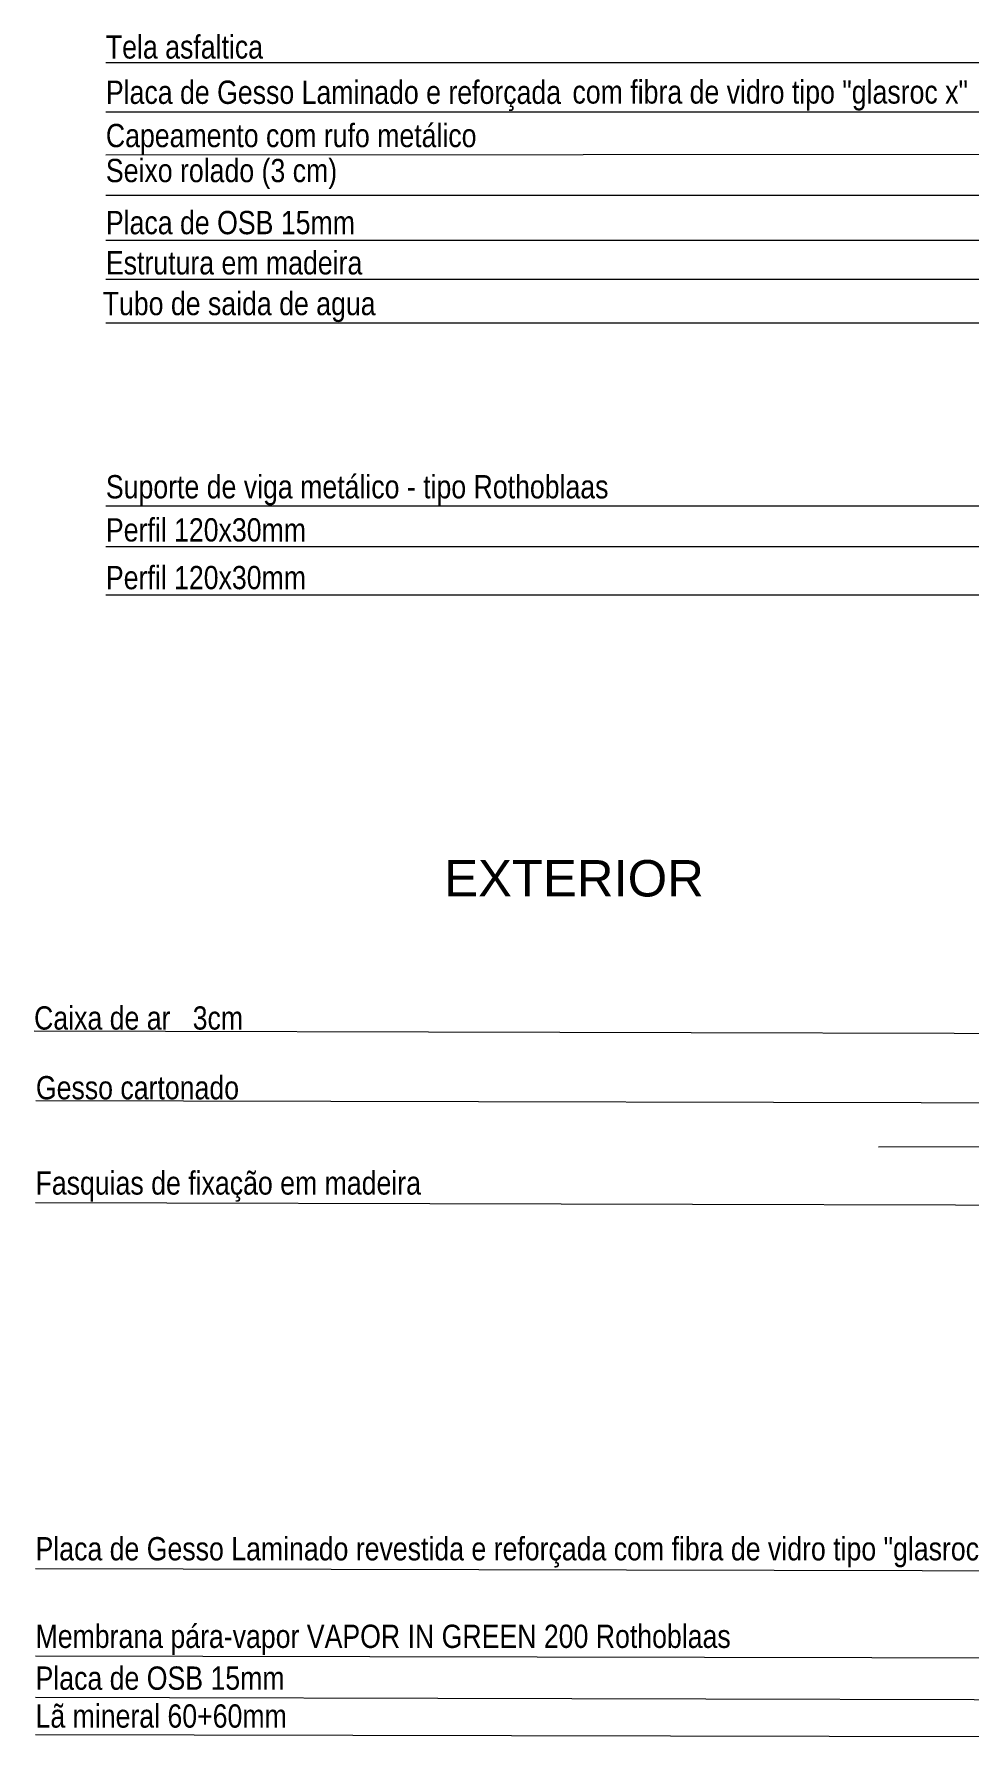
# Model space of a CAD drawing. Header units: metres. Extents: x -111189 to -108577, y -72951 to -72647.
# Drawn here: x -108590.505 to -108589.22, y -72948.241 to -72945.9 of the extents above; entities that cross this region are included whole.
import ezdxf

# ---------------------------------------------------------------- set-up
doc = ezdxf.new("R2010")
doc.units = ezdxf.units.M
doc.header["$MEASUREMENT"] = 0
doc.linetypes.add('Dashed', pattern=[0.423333, 0.211667, -0.211667])
for name, color, linetype in [('Alçado - Muros 3_1_-EST-títulos', 7, 'Continuous'), ('Alçado - Muros 3_1_linha1', 7, 'Continuous'), ('Alçado - Muros 3_1_linha2', 7, 'Continuous'), ('Alçado - Muros 3_1_texto', 7, 'Continuous')]:
    doc.layers.add(name, color=color, linetype=linetype)
doc.styles.add('ESTILO_GERADO_1', font='ARIALN.TTF')
doc.styles.add('ESTILO_GERADO_5', font='arial.ttf')

msp = doc.modelspace()

# ---------------------------------------------------------------- linework, layer by layer
at = {"layer": 'Alçado - Muros 3_1_-EST-títulos', "color": 30, "linetype": 'Dashed', "lineweight": 18, "ltscale": 10}
msp.add_line((-108588.6444, -72947.428), (-108589.3441, -72947.43), dxfattribs=at)
at = {"layer": 'Alçado - Muros 3_1_linha1', "color": 7, "linetype": 'Continuous', "lineweight": 18, "ltscale": 1000, "flags": 128}
for points in [[(-108588.9846, -72945.939), (-108590.4059, -72945.939)], [(-108590.4059, -72946.0066), (-108589.0851, -72946.0066)], [(-108590.4059, -72946.0659), (-108589.0939, -72946.0646)], [(-108590.4059, -72946.1211), (-108588.6984, -72946.1211), (-108588.5942, -72946.2699)], [(-108588.8951, -72946.1833), (-108590.4059, -72946.1833)], [(-108588.966, -72946.2372), (-108590.4059, -72946.2372)], [(-108588.9469, -72946.5488), (-108590.4059, -72946.5488)], [(-108590.4059, -72946.6043), (-108588.996, -72946.6043)], [(-108590.4059, -72946.6707), (-108588.9947, -72946.6707)], [(-108590.5046, -72947.2701), (-108589.0597, -72947.2736)], [(-108590.5021, -72947.366), (-108588.8799, -72947.3694)], [(-108590.5026, -72947.5063), (-108589.0577, -72947.5098)], [(-108590.5026, -72948.0092), (-108589.0812, -72948.0127)], [(-108590.5026, -72948.1294), (-108588.8939, -72948.1328)], [(-108590.5026, -72948.1864), (-108589.0282, -72948.1898)], [(-108590.5026, -72948.2376), (-108588.9755, -72948.241)]]:
    msp.add_lwpolyline(points, dxfattribs=at)
at = {"layer": 'Alçado - Muros 3_1_linha2', "color": 7, "linetype": 'Continuous', "lineweight": 18, "ltscale": 1000}
msp.add_line((-108590.4059, -72946.2966), (-108589.1195, -72946.2966), dxfattribs=at)

# ---------------------------------------------------------------- texts
at = {"layer": 'Alçado - Muros 3_1_linha1', "color": 7, "linetype": 'Continuous', "lineweight": 18, "char_height": 0.032, "attachment_point": 7, "style": 'ESTILO_GERADO_1'}
for s, insert in [('\\A1;{\\pql;\\fArial Narrow|b0|i0|c0|p0;\\W1.000000;Tela asfaltica}', (-108590.4059, -72945.9338)), ('\\A1;{\\pql;\\fArial Narrow|b0|i0|c0|p0;\\W1.000000;Placa de Gesso Laminado e reforçada}', (-108590.4059, -72946.0055)), ('\\A1;{\\pql;\\fArial Narrow|b0|i0|c0|p0;\\W1.000000;com fibra de vidro tipo "glasroc x"}', (-108589.7646, -72946.0049)), ('\\A1;{\\pql;\\fArial Narrow|b0|i0|c0|p0;\\W1.000000;Capeamento com rufo metálico}', (-108590.4059, -72946.0648)), ('\\A1;{\\pql;\\fArial Narrow|b0|i0|c0|p0;\\W1.000000;Seixo rolado (3 cm)}', (-108590.4059, -72946.1129)), ('\\A1;{\\pql;\\fArial Narrow|b0|i0|c0|p0;\\W1.000000;Placa de OSB 15mm}', (-108590.4059, -72946.1753)), ('\\A1;{\\pql;\\fArial Narrow|b0|i0|c0|p0;\\W1.000000;Estrutura em madeira}', (-108590.4059, -72946.2306)), ('\\A1;{\\pql;\\fArial Narrow|b0|i0|c0|p0;\\W1.000000;Tubo de saida de agua}', (-108590.4103, -72946.2958)), ('\\A1;{\\pql;\\fArial Narrow|b0|i0|c0|p0;\\W1.000000;Suporte de viga metálico - tipo Rothoblaas}', (-108590.4059, -72946.5477)), ('\\A1;{\\pql;\\fArial Narrow|b0|i0|c0|p0;\\W1.000000;Perfil 120x30mm}', (-108590.4059, -72946.5978)), ('\\A1;{\\pql;\\fArial Narrow|b0|i0|c0|p0;\\W1.000000;Perfil 120x30mm}', (-108590.4059, -72946.6634)), ('\\A1;{\\pql;\\fArial Narrow|b0|i0|c0|p0;\\W1.000000;Caixa de ar   3cm}', (-108590.5046, -72947.2689)), ('\\A1;{\\pql;\\fArial Narrow|b0|i0|c0|p0;\\W1.000000;Gesso cartonado }', (-108590.5021, -72947.3648)), ('\\A1;{\\pql;\\fArial Narrow|b0|i0|c0|p0;\\W1.000000;Fasquias de fixação em madeira}', (-108590.5026, -72947.5052)), ('\\A1;{\\pql;\\fArial Narrow|b0|i0|c0|p0;\\W1.000000;Placa de Gesso Laminado revestida e reforçada com fibra de vidro tipo "glasroc x"}', (-108590.5026, -72948.0081)), ('\\A1;{\\pql;\\fArial Narrow|b0|i0|c0|p0;\\W1.000000;Membrana pára-vapor VAPOR IN GREEN 200 Rothoblaas}', (-108590.5026, -72948.1283)), ('\\A1;{\\pql;\\fArial Narrow|b0|i0|c0|p0;\\W1.000000;Placa de OSB 15mm}', (-108590.5026, -72948.1766)), ('\\A1;{\\pql;\\fArial Narrow|b0|i0|c0|p0;\\W1.000000;Lã mineral 60+60mm}', (-108590.5026, -72948.2287))]:
    msp.add_mtext(s, dxfattribs=dict(at, insert=insert))
at = {"layer": 'Alçado - Muros 3_1_texto', "color": 253, "linetype": 'Continuous', "lineweight": 18, "insert": (-108589.7625, -72947.0354), "char_height": 0.05, "attachment_point": 2, "style": 'ESTILO_GERADO_5'}
msp.add_mtext('\\A1;{\\pqc;\\fArial|b0|i0|c0|p0;\\W1.000000;EXTERIOR}', dxfattribs=at)

doc.saveas('drawing.dxf')
